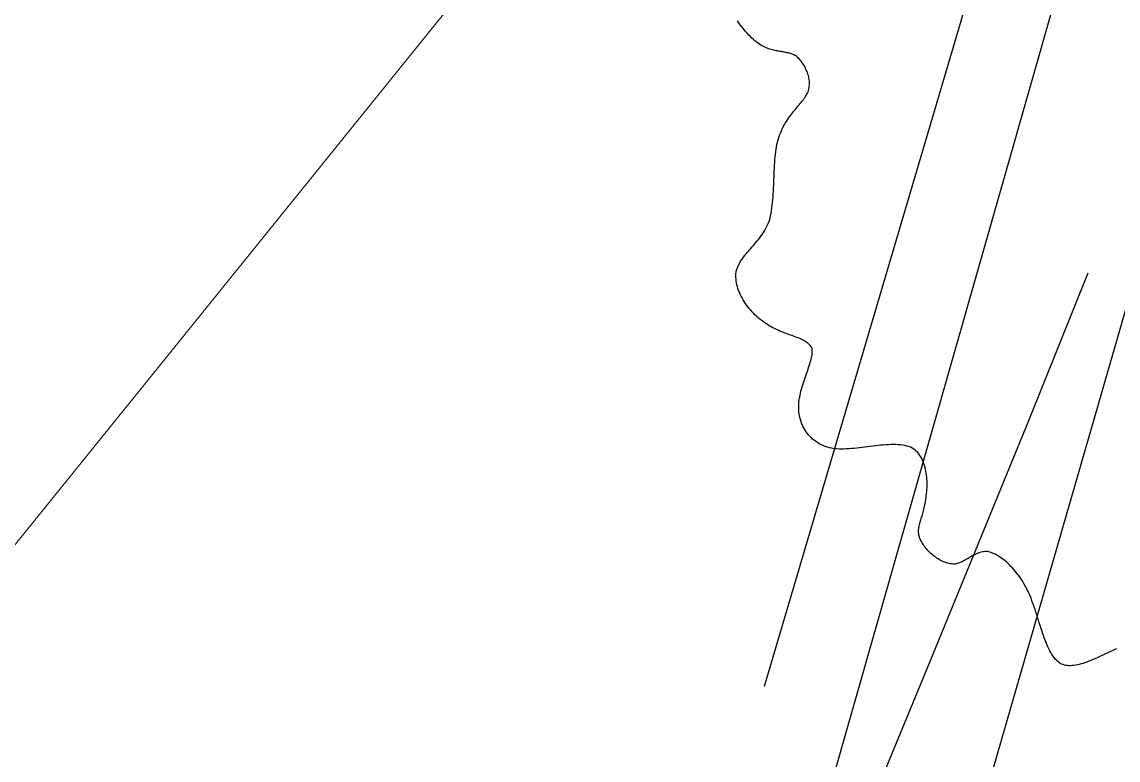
# Model space of a CAD drawing. Header units: metres. Extents: x 507606 to 508087, y 6966978 to 6967359.
# Drawn here: x 507935.686 to 507938.959, y 6967147.57 to 6967149.772 of the extents above; entities that cross this region are included whole.
import ezdxf

# ---------------------------------------------------------------- set-up
doc = ezdxf.new("R2010")
doc.units = ezdxf.units.M
doc.linetypes.add('ISO-DASHED2', pattern=[6, 4, -2])
for name, color, linetype in [('CON_EX. MIN', 253, 'ISO-DASHED2'), ('mga2020ROAD_KERB_BACK', 252, 'Continuous'), ('mga2020ROAD_KERB_LIP', 252, 'Continuous'), ('mga2020VEG_TREE', 252, 'Continuous')]:
    doc.layers.add(name, color=color, linetype=linetype)
doc.layers.add('D_UG_PIPES', color=142, linetype='EXIST_SWD', lineweight=0)
doc.styles.get("Standard").update_dxf_attribs({"font": 'ARIALN.TTF'})
doc.linetypes.add('EXIST_SWD', pattern='A,5,-2.5,5,-2,["SWD",Standard,S=2.5,R=0,X=0,Y=-1.25],-8,5,-2.5,5,-2.5', length=37.5)

# ---------------------------------------------------------------- blocks, each defined once
blk = doc.blocks.new('BAC V TREE')
for p, q in [((-14.9472, 0.0236), (-14.9718, 0.0598)), ((-14.9217, -0.0121), (-14.9472, 0.0236)), ((-14.8954, -0.0472), (-14.9217, -0.0121)), ((-14.8685, -0.0817), (-14.8954, -0.0472)), ((-14.841, -0.1154), (-14.8685, -0.0817)), ((-14.8129, -0.1483), (-14.841, -0.1154)), ((-14.7845, -0.1802), (-14.8129, -0.1483)), ((-14.7557, -0.2111), (-14.7845, -0.1802)), ((-14.7266, -0.2408), (-14.7557, -0.2111)), ((-14.6974, -0.2693), (-14.7266, -0.2408)), ((-14.6681, -0.2964), (-14.6974, -0.2693)), ((-14.6388, -0.3221), (-14.6681, -0.2964)), ((-14.6096, -0.3463), (-14.6388, -0.3221)), ((-14.5805, -0.3687), (-14.6096, -0.3463)), ((-14.5544, -0.3862), (-14.5805, -0.3687)), ((-14.5284, -0.4022), (-14.5544, -0.3862)), ((-14.5027, -0.4168), (-14.5284, -0.4022)), ((-14.4771, -0.4301), (-14.5027, -0.4168)), ((-14.4518, -0.4421), (-14.4771, -0.4301)), ((-14.4266, -0.453), (-14.4518, -0.4421)), ((-14.4016, -0.4629), (-14.4266, -0.453)), ((-14.3768, -0.4718), (-14.4016, -0.4629)), ((-14.3521, -0.4799), (-14.3768, -0.4718)), ((-14.3277, -0.4871), (-14.3521, -0.4799)), ((-14.3034, -0.4937), (-14.3277, -0.4871)), ((-14.2793, -0.4996), (-14.3034, -0.4937)), ((-14.2553, -0.505), (-14.2793, -0.4996)), ((-14.2316, -0.51), (-14.2553, -0.505)), ((-14.2079, -0.5146), (-14.2316, -0.51)), ((-14.1845, -0.5189), (-14.2079, -0.5146)), ((-14.1612, -0.5231), (-14.1845, -0.5189)), ((-14.138, -0.5271), (-14.1612, -0.5231)), ((-14.115, -0.5312), (-14.138, -0.5271)), ((-14.0922, -0.5353), (-14.115, -0.5312)), ((-14.0695, -0.5396), (-14.0922, -0.5353)), ((-14.0469, -0.5441), (-14.0695, -0.5396)), ((-14.0244, -0.549), (-14.0469, -0.5441)), ((-14.0021, -0.5543), (-14.0244, -0.549)), ((-13.98, -0.5601), (-14.0021, -0.5543)), ((-13.9579, -0.5665), (-13.98, -0.5601)), ((-13.936, -0.5735), (-13.9579, -0.5665)), ((-13.9142, -0.5814), (-13.936, -0.5735)), ((-13.8925, -0.5901), (-13.9142, -0.5814)), ((-13.871, -0.5997), (-13.8925, -0.5901)), ((-13.8495, -0.6104), (-13.871, -0.5997)), ((-13.8331, -0.6251), (-13.8495, -0.6104)), ((-13.8167, -0.6408), (-13.8331, -0.6251)), ((-13.8005, -0.6574), (-13.8167, -0.6408)), ((-13.7845, -0.6749), (-13.8005, -0.6574)), ((-13.7688, -0.6932), (-13.7845, -0.6749)), ((-13.7534, -0.7122), (-13.7688, -0.6932)), ((-13.7383, -0.7321), (-13.7534, -0.7122)), ((-13.7237, -0.7526), (-13.7383, -0.7321)), ((-13.7096, -0.7738), (-13.7237, -0.7526)), ((-13.696, -0.7956), (-13.7096, -0.7738)), ((-13.6831, -0.818), (-13.696, -0.7956)), ((-13.6707, -0.841), (-13.6831, -0.818)), ((-13.6591, -0.8644), (-13.6707, -0.841)), ((-13.6482, -0.8883), (-13.6591, -0.8644)), ((-13.6381, -0.9126), (-13.6482, -0.8883)), ((-13.6288, -0.9373), (-13.6381, -0.9126)), ((-13.6205, -0.9623), (-13.6288, -0.9373)), ((-13.6131, -0.9877), (-13.6205, -0.9623)), ((-13.6068, -1.0133), (-13.6131, -0.9877)), ((-13.6015, -1.0391), (-13.6068, -1.0133)), ((-13.5974, -1.065), (-13.6015, -1.0391)), ((-13.6112, -1.2741), (-13.6044, -1.2482)), ((-13.6044, -1.2482), (-13.5992, -1.2222)), ((-13.5992, -1.2222), (-13.5954, -1.196)), ((-13.5944, -1.0911), (-13.5974, -1.065)), ((-13.5954, -1.196), (-13.5931, -1.1698)), ((-13.5927, -1.1173), (-13.5944, -1.0911)), ((-13.5931, -1.1698), (-13.5922, -1.1436)), ((-13.5922, -1.1436), (-13.5927, -1.1173)), ((-13.7323, -1.4803), (-13.715, -1.4583)), ((-13.715, -1.4583), (-13.6985, -1.4363)), ((-13.6985, -1.4363), (-13.6828, -1.4143)), ((-13.6828, -1.4143), (-13.668, -1.3923)), ((-13.668, -1.3923), (-13.6541, -1.3701)), ((-13.6541, -1.3701), (-13.6413, -1.3478)), ((-13.6413, -1.3478), (-13.6296, -1.3252)), ((-13.6296, -1.3252), (-13.6196, -1.2997)), ((-13.6196, -1.2997), (-13.6112, -1.2741)), ((-13.9107, -1.695), (-13.8897, -1.6689)), ((-13.8897, -1.6689), (-13.8688, -1.6435)), ((-13.8688, -1.6435), (-13.8481, -1.6188)), ((-13.8481, -1.6188), (-13.8277, -1.5946)), ((-13.8277, -1.5946), (-13.8077, -1.571)), ((-13.8077, -1.571), (-13.788, -1.5478)), ((-13.788, -1.5478), (-13.7689, -1.5251)), ((-13.7689, -1.5251), (-13.7503, -1.5026)), ((-13.7503, -1.5026), (-13.7323, -1.4803)), ((-14.056, -1.9047), (-14.0359, -1.8714)), ((-14.0359, -1.8714), (-14.0155, -1.8393)), ((-14.0155, -1.8393), (-13.9948, -1.8084)), ((-13.9948, -1.8084), (-13.9739, -1.7786)), ((-13.9739, -1.7786), (-13.9529, -1.7498)), ((-13.9529, -1.7498), (-13.9318, -1.722)), ((-13.9318, -1.722), (-13.9107, -1.695)), ((-14.1654, -2.1348), (-14.1489, -2.0925)), ((-14.1489, -2.0925), (-14.1315, -2.0519)), ((-14.1315, -2.0519), (-14.1135, -2.0129)), ((-14.1135, -2.0129), (-14.0949, -1.9754)), ((-14.0949, -1.9754), (-14.0757, -1.9394)), ((-14.0757, -1.9394), (-14.056, -1.9047)), ((-14.2259, -2.3566), (-14.2172, -2.3111)), ((-14.2172, -2.3111), (-14.2072, -2.2671)), ((-14.2072, -2.2671), (-14.1961, -2.2248)), ((-14.1961, -2.2248), (-14.1812, -2.1789)), ((-14.1812, -2.1789), (-14.1654, -2.1348)), ((-14.2511, -2.5519), (-14.2461, -2.5013)), ((-14.2461, -2.5013), (-14.2403, -2.4519)), ((-14.2403, -2.4519), (-14.2336, -2.4036)), ((-14.2336, -2.4036), (-14.2259, -2.3566)), ((-14.2651, -2.7631), (-14.2623, -2.7092)), ((-14.2623, -2.7092), (-14.2591, -2.656)), ((-14.2591, -2.656), (-14.2554, -2.6035)), ((-14.2554, -2.6035), (-14.2511, -2.5519)), ((-14.2739, -2.9832), (-14.2718, -2.9277)), ((-14.2718, -2.9277), (-14.2698, -2.8725)), ((-14.2698, -2.8725), (-14.2675, -2.8175)), ((-14.2675, -2.8175), (-14.2651, -2.7631)), ((-14.2835, -3.2052), (-14.2807, -3.1499)), ((-14.2807, -3.1499), (-14.2782, -3.0944)), ((-14.2782, -3.0944), (-14.276, -3.0388)), ((-14.276, -3.0388), (-14.2739, -2.9832)), ((-14.2999, -3.4223), (-14.2949, -3.3689)), ((-14.2949, -3.3689), (-14.2905, -3.3149)), ((-14.2905, -3.3149), (-14.2867, -3.2603)), ((-14.2867, -3.2603), (-14.2835, -3.2052)), ((-14.3291, -3.6275), (-14.3203, -3.5777)), ((-14.3203, -3.5777), (-14.3126, -3.5269)), ((-14.3126, -3.5269), (-14.3058, -3.475)), ((-14.3058, -3.475), (-14.2999, -3.4223)), ((-14.3771, -3.8138), (-14.363, -3.7694)), ((-14.363, -3.7694), (-14.3504, -3.7235)), ((-14.3504, -3.7235), (-14.3391, -3.6761)), ((-14.3391, -3.6761), (-14.3291, -3.6275)), ((-14.478, -4.0029), (-14.4561, -3.9677)), ((-14.4561, -3.9677), (-14.435, -3.9313)), ((-14.435, -3.9313), (-14.4147, -3.8936)), ((-14.4147, -3.8936), (-14.3954, -3.8545)), ((-14.3954, -3.8545), (-14.3771, -3.8138)), ((-14.6446, -4.2215), (-14.6201, -4.1926)), ((-14.6201, -4.1926), (-14.5956, -4.1631)), ((-14.5956, -4.1631), (-14.5713, -4.1329)), ((-14.5713, -4.1329), (-14.5474, -4.1018)), ((-14.5474, -4.1018), (-14.5237, -4.0698)), ((-14.5237, -4.0698), (-14.5006, -4.0369)), ((-14.5006, -4.0369), (-14.478, -4.0029)), ((-14.8327, -4.439), (-14.8109, -4.4123)), ((-14.8109, -4.4123), (-14.7884, -4.3857)), ((-14.7884, -4.3857), (-14.7653, -4.359)), ((-14.7653, -4.359), (-14.7418, -4.3321)), ((-14.7418, -4.3321), (-14.7178, -4.305)), ((-14.7178, -4.305), (-14.6936, -4.2776)), ((-14.6936, -4.2776), (-14.6692, -4.2498)), ((-14.6692, -4.2498), (-14.6446, -4.2215)), ((-14.9584, -4.6332), (-14.944, -4.6041)), ((-14.944, -4.6041), (-14.9283, -4.5756)), ((-14.9283, -4.5756), (-14.9113, -4.5475)), ((-14.9113, -4.5475), (-14.8931, -4.52)), ((-14.8931, -4.52), (-14.8739, -4.4927)), ((-14.8739, -4.4927), (-14.8537, -4.4658)), ((-14.8537, -4.4658), (-14.8327, -4.439)), ((-15.0057, -4.8259), (-15.0041, -4.7915)), ((-15.0054, -4.8608), (-15.0057, -4.8259)), ((-15.0041, -4.7915), (-15.0005, -4.7575)), ((-15.0005, -4.7575), (-14.9925, -4.7251)), ((-14.9925, -4.7251), (-14.9827, -4.6937)), ((-14.9827, -4.6937), (-14.9713, -4.6631)), ((-14.9713, -4.6631), (-14.9584, -4.6332)), ((-15.0031, -4.896), (-15.0054, -4.8608)), ((-14.9991, -4.9316), (-15.0031, -4.896)), ((-14.9932, -4.9674), (-14.9991, -4.9316)), ((-14.9856, -5.0034), (-14.9932, -4.9674)), ((-14.9763, -5.0396), (-14.9856, -5.0034)), ((-14.9653, -5.0758), (-14.9763, -5.0396)), ((-14.9528, -5.1121), (-14.9653, -5.0758)), ((-14.9386, -5.1483), (-14.9528, -5.1121)), ((-14.923, -5.1844), (-14.9386, -5.1483)), ((-14.9058, -5.2203), (-14.923, -5.1844)), ((-14.8873, -5.256), (-14.9058, -5.2203)), ((-14.8673, -5.2914), (-14.8873, -5.256)), ((-14.846, -5.3265), (-14.8673, -5.2914)), ((-14.8235, -5.3611), (-14.846, -5.3265)), ((-14.7996, -5.3953), (-14.8235, -5.3611)), ((-14.7746, -5.429), (-14.7996, -5.3953)), ((-14.7484, -5.4621), (-14.7746, -5.429)), ((-14.7211, -5.4945), (-14.7484, -5.4621)), ((-14.6928, -5.5262), (-14.7211, -5.4945)), ((-14.6634, -5.5571), (-14.6928, -5.5262)), ((-14.6331, -5.5873), (-14.6634, -5.5571)), ((-14.6018, -5.6165), (-14.6331, -5.5873)), ((-14.5696, -5.6447), (-14.6018, -5.6165)), ((-14.5366, -5.672), (-14.5696, -5.6447)), ((-14.5029, -5.6982), (-14.5366, -5.672)), ((-14.4683, -5.7232), (-14.5029, -5.6982)), ((-14.4331, -5.7471), (-14.4683, -5.7232)), ((-14.3972, -5.7697), (-14.4331, -5.7471)), ((-14.3636, -5.7907), (-14.3972, -5.7697)), ((-14.3297, -5.8105), (-14.3636, -5.7907)), ((-14.2956, -5.8292), (-14.3297, -5.8105)), ((-14.2614, -5.8467), (-14.2956, -5.8292)), ((-14.2271, -5.8632), (-14.2614, -5.8467)), ((-14.1929, -5.8788), (-14.2271, -5.8632)), ((-14.1587, -5.8936), (-14.1929, -5.8788)), ((-14.1246, -5.9076), (-14.1587, -5.8936)), ((-14.0908, -5.921), (-14.1246, -5.9076)), ((-14.0572, -5.9338), (-14.0908, -5.921)), ((-14.024, -5.9461), (-14.0572, -5.9338)), ((-13.9913, -5.958), (-14.024, -5.9461)), ((-13.959, -5.9696), (-13.9913, -5.958)), ((-13.9273, -5.981), (-13.959, -5.9696)), ((-13.8962, -5.9923), (-13.9273, -5.981)), ((-13.8659, -6.0035), (-13.8962, -5.9923)), ((-13.8363, -6.0148), (-13.8659, -6.0035)), ((-13.8075, -6.0262), (-13.8363, -6.0148)), ((-13.7797, -6.0378), (-13.8075, -6.0262)), ((-13.7529, -6.0497), (-13.7797, -6.0378)), ((-13.7271, -6.0621), (-13.7529, -6.0497)), ((-13.7025, -6.0749), (-13.7271, -6.0621)), ((-13.679, -6.0882), (-13.7025, -6.0749)), ((-13.6569, -6.1023), (-13.679, -6.0882)), ((-13.636, -6.117), (-13.6569, -6.1023)), ((-13.6166, -6.1326), (-13.636, -6.117)), ((-13.5986, -6.1492), (-13.6166, -6.1326)), ((-13.5822, -6.1667), (-13.5986, -6.1492)), ((-13.5674, -6.1854), (-13.5822, -6.1667)), ((-13.5543, -6.2052), (-13.5674, -6.1854)), ((-13.543, -6.2263), (-13.5543, -6.2052)), ((-13.5393, -6.2479), (-13.543, -6.2263)), ((-13.5375, -6.2708), (-13.5393, -6.2479)), ((-13.539, -6.3199), (-13.5375, -6.2948)), ((-13.5375, -6.2948), (-13.5375, -6.2708)), ((-13.5972, -6.5568), (-13.5865, -6.524)), ((-13.5865, -6.524), (-13.5766, -6.492)), ((-13.5766, -6.492), (-13.5675, -6.4609)), ((-13.5675, -6.4609), (-13.5595, -6.4307)), ((-13.5595, -6.4307), (-13.5525, -6.4015)), ((-13.5525, -6.4015), (-13.5466, -6.3733)), ((-13.5466, -6.3733), (-13.5421, -6.3461)), ((-13.5421, -6.3461), (-13.539, -6.3199)), ((-13.671, -6.77), (-13.6581, -6.7327)), ((-13.6581, -6.7327), (-13.6453, -6.6961)), ((-13.6453, -6.6961), (-13.6327, -6.6602)), ((-13.6327, -6.6602), (-13.6204, -6.625)), ((-13.6204, -6.625), (-13.6085, -6.5905)), ((-13.6085, -6.5905), (-13.5972, -6.5568)), ((-13.7332, -6.9654), (-13.7214, -6.9252)), ((-13.7214, -6.9252), (-13.7092, -6.8856)), ((-13.7092, -6.8856), (-13.6967, -6.8465)), ((-13.6967, -6.8465), (-13.6839, -6.808)), ((-13.6839, -6.808), (-13.671, -6.77)), ((-13.7815, -7.1724), (-13.7736, -7.1303)), ((-13.7736, -7.1303), (-13.7647, -7.0884)), ((-13.7647, -7.0884), (-13.755, -7.047)), ((-13.755, -7.047), (-13.7444, -7.006)), ((-13.7444, -7.006), (-13.7332, -6.9654)), ((-13.7992, -7.3372), (-13.7981, -7.3006)), ((-13.7989, -7.3739), (-13.7992, -7.3372)), ((-13.7981, -7.3006), (-13.7938, -7.2576)), ((-13.7938, -7.2576), (-13.7883, -7.2149)), ((-13.7883, -7.2149), (-13.7815, -7.1724)), ((-13.7971, -7.4106), (-13.7989, -7.3739)), ((-13.7938, -7.4472), (-13.7971, -7.4106)), ((-13.789, -7.4836), (-13.7938, -7.4472)), ((-13.7827, -7.5199), (-13.789, -7.4836)), ((-13.775, -7.5558), (-13.7827, -7.5199)), ((-13.7657, -7.5914), (-13.775, -7.5558)), ((-13.7549, -7.6266), (-13.7657, -7.5914)), ((-13.7426, -7.6613), (-13.7549, -7.6266)), ((-13.7287, -7.6954), (-13.7426, -7.6613)), ((-13.7133, -7.7289), (-13.7287, -7.6954)), ((-13.6964, -7.7617), (-13.7133, -7.7289)), ((-13.6778, -7.7937), (-13.6964, -7.7617)), ((-13.6578, -7.8249), (-13.6778, -7.7937)), ((-13.6361, -7.8552), (-13.6578, -7.8249)), ((-13.6129, -7.8844), (-13.6361, -7.8552)), ((-13.588, -7.9127), (-13.6129, -7.8844)), ((-13.5616, -7.9398), (-13.588, -7.9127)), ((-13.5336, -7.9657), (-13.5616, -7.9398)), ((-13.5039, -7.9903), (-13.5336, -7.9657)), ((-13.4727, -8.0136), (-13.5039, -7.9903)), ((-13.4398, -8.0355), (-13.4727, -8.0136)), ((-13.4052, -8.0559), (-13.4398, -8.0355)), ((-13.369, -8.0748), (-13.4052, -8.0559)), ((-13.3312, -8.0921), (-13.369, -8.0748)), ((-13.2917, -8.1077), (-13.3312, -8.0921)), ((-13.2505, -8.1215), (-13.2917, -8.1077)), ((-13.2077, -8.1335), (-13.2505, -8.1215)), ((-13.1631, -8.1437), (-13.2077, -8.1335)), ((-13.1169, -8.1518), (-13.1631, -8.1437)), ((-13.0722, -8.1558), (-13.1169, -8.1518)), ((-13.0263, -8.1582), (-13.0722, -8.1558)), ((-12.9796, -8.1591), (-13.0263, -8.1582)), ((-12.9319, -8.1587), (-12.9796, -8.1591)), ((-12.8835, -8.157), (-12.9319, -8.1587)), ((-12.8344, -8.1544), (-12.8835, -8.157)), ((-12.7846, -8.1507), (-12.8344, -8.1544)), ((-12.7344, -8.1463), (-12.7846, -8.1507)), ((-12.6837, -8.1412), (-12.7344, -8.1463)), ((-12.6327, -8.1356), (-12.6837, -8.1412)), ((-12.5815, -8.1295), (-12.6327, -8.1356)), ((-12.5301, -8.1232), (-12.5815, -8.1295)), ((-12.4787, -8.1167), (-12.5301, -8.1232)), ((-12.4272, -8.1102), (-12.4787, -8.1167)), ((-12.376, -8.1038), (-12.4272, -8.1102)), ((-12.3249, -8.0977), (-12.376, -8.1038)), ((-12.2741, -8.0919), (-12.3249, -8.0977)), ((-12.2238, -8.0867), (-12.2741, -8.0919)), ((-12.1739, -8.0821), (-12.2238, -8.0867)), ((-12.1246, -8.0783), (-12.1739, -8.0821)), ((-12.076, -8.0754), (-12.1246, -8.0783)), ((-12.0281, -8.0735), (-12.076, -8.0754)), ((-11.9811, -8.0728), (-12.0281, -8.0735)), ((-11.9351, -8.0734), (-11.9811, -8.0728)), ((-11.89, -8.0754), (-11.9351, -8.0734)), ((-11.8461, -8.079), (-11.89, -8.0754)), ((-11.8034, -8.0843), (-11.8461, -8.079)), ((-11.7621, -8.0915), (-11.8034, -8.0843)), ((-11.7221, -8.1006), (-11.7621, -8.0915)), ((-11.6836, -8.1118), (-11.7221, -8.1006)), ((-11.6467, -8.1252), (-11.6836, -8.1118)), ((-11.6164, -8.1417), (-11.6467, -8.1252)), ((-11.5878, -8.1603), (-11.6164, -8.1417)), ((-11.561, -8.1809), (-11.5878, -8.1603)), ((-11.5359, -8.2034), (-11.561, -8.1809)), ((-11.5125, -8.2276), (-11.5359, -8.2034)), ((-11.4907, -8.2536), (-11.5125, -8.2276)), ((-11.4705, -8.2811), (-11.4907, -8.2536)), ((-11.4519, -8.3101), (-11.4705, -8.2811)), ((-11.4348, -8.3406), (-11.4519, -8.3101)), ((-11.4191, -8.3723), (-11.4348, -8.3406)), ((-11.4049, -8.4052), (-11.4191, -8.3723)), ((-11.3921, -8.4393), (-11.4049, -8.4052)), ((-11.3807, -8.4743), (-11.3921, -8.4393)), ((-11.3706, -8.5103), (-11.3807, -8.4743)), ((-11.3618, -8.547), (-11.3706, -8.5103)), ((-11.3542, -8.5845), (-11.3618, -8.547)), ((-11.3479, -8.6226), (-11.3542, -8.5845)), ((-11.3427, -8.6613), (-11.3479, -8.6226)), ((-11.3387, -8.7003), (-11.3427, -8.6613)), ((-11.3357, -8.7397), (-11.3387, -8.7003)), ((-11.3339, -8.7793), (-11.3357, -8.7397)), ((-11.333, -8.819), (-11.3339, -8.7793)), ((-11.3331, -8.8588), (-11.333, -8.819)), ((-11.3525, -9.0926), (-11.3472, -9.0547)), ((-11.3472, -9.0547), (-11.3427, -9.0162)), ((-11.3427, -9.0162), (-11.339, -8.9773)), ((-11.339, -8.9773), (-11.3362, -8.938)), ((-11.3362, -8.938), (-11.3342, -8.8985)), ((-11.3342, -8.8985), (-11.3331, -8.8588)), ((-11.3866, -9.2872), (-11.3803, -9.2584)), ((-11.3803, -9.2584), (-11.3746, -9.2286)), ((-11.3746, -9.2286), (-11.3695, -9.198)), ((-11.3695, -9.198), (-11.365, -9.1664)), ((-11.365, -9.1664), (-11.3584, -9.1299)), ((-11.3584, -9.1299), (-11.3525, -9.0926)), ((-11.4453, -9.492), (-11.4378, -9.4686)), ((-11.4378, -9.4686), (-11.4302, -9.4446)), ((-11.4302, -9.4446), (-11.4226, -9.42)), ((-11.4226, -9.42), (-11.415, -9.3948)), ((-11.415, -9.3948), (-11.4075, -9.369)), ((-11.4075, -9.369), (-11.4002, -9.3425)), ((-11.4002, -9.3425), (-11.3932, -9.3152)), ((-11.3932, -9.3152), (-11.3866, -9.2872)), ((-11.4962, -9.7072), (-11.4942, -9.6867)), ((-11.4942, -9.6867), (-11.4914, -9.666)), ((-11.4914, -9.666), (-11.4877, -9.6452)), ((-11.4877, -9.6452), (-11.4833, -9.6242)), ((-11.4833, -9.6242), (-11.4782, -9.603)), ((-11.4782, -9.603), (-11.4725, -9.5815)), ((-11.4725, -9.5815), (-11.4663, -9.5597)), ((-11.4663, -9.5597), (-11.4596, -9.5376)), ((-11.4596, -9.5376), (-11.4526, -9.515)), ((-11.4526, -9.515), (-11.4453, -9.492)), ((-11.4971, -9.7277), (-11.4962, -9.7072)), ((-11.497, -9.7482), (-11.4971, -9.7277)), ((-11.4958, -9.7687), (-11.497, -9.7482)), ((-11.4933, -9.7893), (-11.4958, -9.7687)), ((-11.4895, -9.81), (-11.4933, -9.7893)), ((-11.4844, -9.8309), (-11.4895, -9.81)), ((-11.4778, -9.8519), (-11.4844, -9.8309)), ((-11.4696, -9.8732), (-11.4778, -9.8519)), ((-11.4598, -9.8948), (-11.4696, -9.8732)), ((-11.4511, -9.9151), (-11.4598, -9.8948)), ((-11.4411, -9.9358), (-11.4511, -9.9151)), ((-11.4297, -9.9567), (-11.4411, -9.9358)), ((-11.4171, -9.9778), (-11.4297, -9.9567)), ((-11.4034, -9.9989), (-11.4171, -9.9778)), ((-11.3885, -10.02), (-11.4034, -9.9989)), ((-11.3726, -10.0412), (-11.3885, -10.02)), ((-11.3557, -10.0622), (-11.3726, -10.0412)), ((-11.3378, -10.083), (-11.3557, -10.0622)), ((-11.319, -10.1036), (-11.3378, -10.083)), ((-11.2993, -10.124), (-11.319, -10.1036)), ((-11.2789, -10.1439), (-11.2993, -10.124)), ((-11.2577, -10.1634), (-11.2789, -10.1439)), ((-11.2358, -10.1825), (-11.2577, -10.1634)), ((-11.2133, -10.2009), (-11.2358, -10.1825)), ((-11.1903, -10.2188), (-11.2133, -10.2009)), ((-11.1667, -10.236), (-11.1903, -10.2188)), ((-11.1426, -10.2524), (-11.1667, -10.236)), ((-11.1182, -10.268), (-11.1426, -10.2524)), ((-11.0934, -10.2827), (-11.1182, -10.268)), ((-11.0682, -10.2965), (-11.0934, -10.2827)), ((-11.0429, -10.3092), (-11.0682, -10.2965)), ((-11.0173, -10.3209), (-11.0429, -10.3092)), ((-10.6401, -10.3114), (-10.6591, -10.3211)), ((-10.6211, -10.3013), (-10.6401, -10.3114)), ((-10.6021, -10.2907), (-10.6211, -10.3013)), ((-10.583, -10.2797), (-10.6021, -10.2907)), ((-10.5638, -10.2685), (-10.583, -10.2797)), ((-10.5444, -10.2571), (-10.5638, -10.2685)), ((-10.525, -10.2456), (-10.5444, -10.2571)), ((-10.5053, -10.2342), (-10.525, -10.2456)), ((-10.4855, -10.2228), (-10.5053, -10.2342)), ((-10.4654, -10.2117), (-10.4855, -10.2228)), ((-10.4451, -10.2008), (-10.4654, -10.2117)), ((-10.4245, -10.1903), (-10.4451, -10.2008)), ((-10.4036, -10.1802), (-10.4245, -10.1903)), ((-10.3824, -10.1708), (-10.4036, -10.1802)), ((-10.3609, -10.1619), (-10.3824, -10.1708)), ((-10.339, -10.1539), (-10.3609, -10.1619)), ((-10.3167, -10.1466), (-10.339, -10.1539)), ((-10.2941, -10.1403), (-10.3167, -10.1466)), ((-10.271, -10.135), (-10.2941, -10.1403)), ((-10.2474, -10.1308), (-10.271, -10.135)), ((-10.2233, -10.1278), (-10.2474, -10.1308)), ((-10.1988, -10.126), (-10.2233, -10.1278)), ((-10.1737, -10.1257), (-10.1988, -10.126)), ((-10.1497, -10.1312), (-10.1737, -10.1257)), ((-10.1251, -10.1381), (-10.1497, -10.1312)), ((-10.1, -10.1464), (-10.1251, -10.1381)), ((-10.0745, -10.1562), (-10.1, -10.1464)), ((-10.0486, -10.1674), (-10.0745, -10.1562)), ((-10.0223, -10.18), (-10.0486, -10.1674)), ((-9.9957, -10.194), (-10.0223, -10.18)), ((-9.9688, -10.2095), (-9.9957, -10.194)), ((-9.9416, -10.2264), (-9.9688, -10.2095)), ((-9.9142, -10.2446), (-9.9416, -10.2264)), ((-9.8867, -10.2643), (-9.9142, -10.2446)), ((-9.8591, -10.2853), (-9.8867, -10.2643)), ((-9.8313, -10.3078), (-9.8591, -10.2853)), ((-9.8036, -10.3316), (-9.8313, -10.3078)), ((-10.9916, -10.3314), (-11.0173, -10.3209)), ((-10.9658, -10.3408), (-10.9916, -10.3314)), ((-10.94, -10.3489), (-10.9658, -10.3408)), ((-10.9142, -10.3556), (-10.94, -10.3489)), ((-10.8885, -10.3609), (-10.9142, -10.3556)), ((-10.8629, -10.3648), (-10.8885, -10.3609)), ((-10.8376, -10.3671), (-10.8629, -10.3648)), ((-10.8124, -10.3679), (-10.8376, -10.3671)), ((-10.7929, -10.3658), (-10.8124, -10.3679)), ((-10.7735, -10.3625), (-10.7929, -10.3658)), ((-10.7542, -10.358), (-10.7735, -10.3625)), ((-10.735, -10.3524), (-10.7542, -10.358)), ((-10.716, -10.3458), (-10.735, -10.3524)), ((-10.697, -10.3384), (-10.716, -10.3458)), ((-10.678, -10.3301), (-10.697, -10.3384)), ((-10.6591, -10.3211), (-10.678, -10.3301)), ((-9.7758, -10.3568), (-9.8036, -10.3316)), ((-9.7481, -10.3834), (-9.7758, -10.3568)), ((-9.7205, -10.4114), (-9.7481, -10.3834)), ((-9.693, -10.4407), (-9.7205, -10.4114)), ((-9.6656, -10.4714), (-9.693, -10.4407)), ((-9.6385, -10.5034), (-9.6656, -10.4714)), ((-9.6117, -10.5369), (-9.6385, -10.5034)), ((-9.5851, -10.5716), (-9.6117, -10.5369)), ((-9.5589, -10.6077), (-9.5851, -10.5716)), ((-9.533, -10.6452), (-9.5589, -10.6077)), ((-9.5076, -10.684), (-9.533, -10.6452)), ((-9.4827, -10.7241), (-9.5076, -10.684)), ((-9.4582, -10.7655), (-9.4827, -10.7241)), ((-9.4343, -10.8083), (-9.4582, -10.7655)), ((-9.411, -10.8524), (-9.4343, -10.8083)), ((-9.3883, -10.8978), (-9.411, -10.8524)), ((-9.3662, -10.9446), (-9.3883, -10.8978)), ((-9.3473, -10.9923), (-9.3662, -10.9446)), ((-9.3288, -11.0408), (-9.3473, -10.9923)), ((-9.3108, -11.09), (-9.3288, -11.0408)), ((-9.2933, -11.1397), (-9.3108, -11.09)), ((-9.2761, -11.1899), (-9.2933, -11.1397)), ((-9.2592, -11.2404), (-9.2761, -11.1899)), ((-9.2426, -11.2911), (-9.2592, -11.2404)), ((-9.2263, -11.3418), (-9.2426, -11.2911)), ((-9.2101, -11.3926), (-9.2263, -11.3418)), ((-9.194, -11.4431), (-9.2101, -11.3926)), ((-9.178, -11.4934), (-9.194, -11.4431)), ((-9.1621, -11.5433), (-9.178, -11.4934)), ((-9.1461, -11.5927), (-9.1621, -11.5433)), ((-9.13, -11.6414), (-9.1461, -11.5927)), ((-9.1138, -11.6894), (-9.13, -11.6414)), ((-9.0975, -11.7365), (-9.1138, -11.6894)), ((-9.0809, -11.7826), (-9.0975, -11.7365)), ((-9.064, -11.8276), (-9.0809, -11.7826)), ((-9.0469, -11.8714), (-9.064, -11.8276)), ((-9.0293, -11.9138), (-9.0469, -11.8714)), ((-9.0113, -11.9547), (-9.0293, -11.9138)), ((-8.9929, -11.9941), (-9.0113, -11.9547)), ((-8.974, -12.0317), (-8.9929, -11.9941)), ((-7.6924, -11.9914), (-7.7353, -12.0113)), ((-8.9544, -12.0675), (-8.974, -12.0317)), ((-8.9343, -12.1014), (-8.9544, -12.0675)), ((-8.9135, -12.1331), (-8.9343, -12.1014)), ((-8.892, -12.1627), (-8.9135, -12.1331)), ((-8.8697, -12.19), (-8.892, -12.1627)), ((-8.8465, -12.2149), (-8.8697, -12.19)), ((-8.1472, -12.2021), (-8.1861, -12.2183)), ((-8.1078, -12.1851), (-8.1472, -12.2021)), ((-8.0679, -12.1674), (-8.1078, -12.1851)), ((-8.0276, -12.149), (-8.0679, -12.1674)), ((-7.9869, -12.1302), (-8.0276, -12.149)), ((-7.9458, -12.1109), (-7.9869, -12.1302)), ((-7.9043, -12.0913), (-7.9458, -12.1109)), ((-7.8625, -12.0714), (-7.9043, -12.0913)), ((-7.8204, -12.0514), (-7.8625, -12.0714)), ((-7.778, -12.0314), (-7.8204, -12.0514)), ((-7.7353, -12.0113), (-7.778, -12.0314)), ((-8.8226, -12.2372), (-8.8465, -12.2149)), ((-8.7977, -12.2568), (-8.8226, -12.2372)), ((-8.773, -12.2728), (-8.7977, -12.2568)), ((-8.7473, -12.2862), (-8.773, -12.2728)), ((-8.7207, -12.2972), (-8.7473, -12.2862)), ((-8.6932, -12.3058), (-8.7207, -12.2972)), ((-8.6648, -12.3123), (-8.6932, -12.3058)), ((-8.6354, -12.3166), (-8.6648, -12.3123)), ((-8.6053, -12.3188), (-8.6354, -12.3166)), ((-8.5743, -12.3191), (-8.6053, -12.3188)), ((-8.5425, -12.3175), (-8.5743, -12.3191)), ((-8.5099, -12.3141), (-8.5425, -12.3175)), ((-8.4765, -12.309), (-8.5099, -12.3141)), ((-8.4425, -12.3023), (-8.4765, -12.309)), ((-8.4078, -12.2942), (-8.4425, -12.3023)), ((-8.3723, -12.2845), (-8.4078, -12.2942)), ((-8.3363, -12.2736), (-8.3723, -12.2845)), ((-8.2996, -12.2614), (-8.3363, -12.2736)), ((-8.2623, -12.2481), (-8.2996, -12.2614)), ((-8.2244, -12.2337), (-8.2623, -12.2481)), ((-8.1861, -12.2183), (-8.2244, -12.2337))]:
    blk.add_line(p, q)
blk = doc.blocks.new('XE_SURVEY')
at = {"layer": 'D_UG_PIPES', "flags": 128}
blk.add_lwpolyline([(507940.473, 6967154.1617), (507935.0213, 6967147.4173)], dxfattribs=at)
at = {"layer": 'mga2020ROAD_KERB_BACK'}
blk.add_polyline3d([(507937.6199, 6967143.2624, 4.853), (507938.1839, 6967146.1497, 4.8191), (507938.2622, 6967146.4197, 4.8159), (507939.9238, 6967152.1717, 4.7336), (507940.5055, 6967152.994, 4.7235), (507940.8359, 6967153.2566, 4.7239), (507941.3074, 6967154.928, 4.7308), (507941.1625, 6967155.3126, 4.7343), (507941.067, 6967156.0371, 4.7721)], dxfattribs=at)
at = {"layer": 'mga2020ROAD_KERB_LIP'}
blk.add_polyline3d([(507940.5745, 6967156.1601, 4.6961), (507937.7921, 6967146.409, 4.6931), (507937.1877, 6967143.283, 4.7315), (507937.1723, 6967143.1361, 4.7332), (507937.1157, 6967139.956, 4.7461), (507937.1179, 6967139.9236, 4.7462), (507937.2129, 6967139.1289, 4.7483), (507937.1319, 6967136.6368, 4.7547), (507936.7171, 6967134.8698, 4.7594), (507936.4863, 6967134.2283, 4.7627), (507935.3099, 6967132.0298, 4.7746), (507933.9243, 6967130.3994, 4.7847), (507933.6576, 6967130.1638, 4.7846), (507931.5869, 6967128.775, 4.7834), (507929.719, 6967128.0276, 4.7824), (507929.2517, 6967127.9011, 4.7875), (507926.778, 6967127.589, 4.8136), (507925.3832, 6967127.6669, 4.8282), (507924.2967, 6967127.8421, 4.8418), (507922.0624, 6967128.5932, 4.871), (507921.9388, 6967128.6519, 4.8714), (507920.5154, 6967129.4817, 4.8764), (507919.4512, 6967130.0277, 4.844)], dxfattribs=at)
at = {"layer": 'mga2020VEG_TREE', "xscale": 0.1554417355589352, "yscale": 0.1554417355589352, "zscale": 0.1554417355589352, "rotation": 0.001583333339407246}
blk.add_blockref('BAC V TREE', (507940.1506, 6967149.766, 4.8605), dxfattribs=at)
blk = doc.blocks.new('XE_CONTOURS EXIST_1')
at = {"layer": 'CON_EX. MIN', "color": 253, "linetype": 'ISO-DASHED2', "lineweight": -3, "elevation": 4.8, "flags": 128}
blk.add_lwpolyline([(507942.385, 6967156.2176), (507942.3936, 6967156.2126), (507942.4348, 6967156.1884), (507942.4605, 6967156.1717), (507942.3069, 6967156.2268), (507942.1068, 6967156.3001), (507941.8413, 6967156.4015), (507941.1787, 6967156.6538), (507940.2491, 6967157.0043), (507939.1823, 6967157.4002), (507938.1085, 6967157.7891), (507937.1577, 6967158.118), (507936.5729, 6967158.3026), (507936.2805, 6967158.3776), (507936.1709, 6967158.3911), (507936.1448, 6967158.3856), (507936.12, 6967158.3618), (507936.0753, 6967158.27), (507936.0192, 6967158.0406), (507935.9618, 6967157.6174), (507935.9108, 6967157.0154), (507935.8739, 6967156.4821), (507935.8414, 6967156.1779), (507935.758, 6967155.9191), (507935.6234, 6967155.5542), (507935.4855, 6967155.1899), (507935.3925, 6967154.9331), (507935.2908, 6967154.5937), (507935.068, 6967153.8377), (507934.7655, 6967152.8073), (507934.4249, 6967151.6444), (507934.0874, 6967150.4913), (507933.7945, 6967149.49), (507933.5877, 6967148.7825), (507933.5084, 6967148.5111), (507933.4839, 6967148.4256), (507933.4589, 6967148.3403), (507933.4105, 6967148.2148), (507933.3209, 6967147.9844), (507933.2575, 6967147.8199), (507933.2091, 6967147.6847), (507933.1454, 6967147.5055), (507933.1051, 6967147.3985), (507933.0301, 6967147.2868), (507932.9672, 6967147.1781), (507933.0387, 6967147.065), (507933.1085, 6967146.9697), (507933.0495, 6967146.9535), (507932.9855, 6967146.9393), (507932.8668, 6967146.9181), (507932.7421, 6967146.8832), (507932.7377, 6967146.63), (507932.7371, 6967145.9904), (507932.7379, 6967145.1179), (507932.7379, 6967144.1661), (507932.7348, 6967143.2886), (507932.7285, 6967142.7434), (507932.7209, 6967142.4775), (507932.7141, 6967142.3868), (507932.7101, 6967142.3711), (507932.6951, 6967142.3591), (507932.6377, 6967142.3363), (507932.506, 6967142.3055), (507932.3098, 6967142.2714), (507932.1696, 6967142.2419), (507932.1192, 6967142.1242), (507932.0782, 6967141.9964), (507932.003, 6967141.7396), (507931.8103, 6967141.0788), (507931.5368, 6967140.1388), (507931.2192, 6967139.0447), (507930.8944, 6967137.9214), (507930.5989, 6967136.8939), (507930.3694, 6967136.0873), (507930.2428, 6967135.6265), (507930.1222, 6967135.124), (507929.9503, 6967134.3737), (507929.76, 6967133.5257), (507929.5842, 6967132.7306), (507929.4557, 6967132.1387), (507929.4073, 6967131.9005), (507929.473, 6967131.8144), (507929.5456, 6967131.7293), (507929.6388, 6967131.5881), (507929.7972, 6967131.3276), (507929.8823, 6967131.1286), (507929.7702, 6967130.8646), (507929.5211, 6967130.386), (507929.2713, 6967129.9205), (507929.1568, 6967129.6954), (507929.2098, 6967129.5638), (507929.2606, 6967129.4335), (507929.1288, 6967129.2538), (507928.8202, 6967128.8544), (507928.4567, 6967128.3783), (507928.2082, 6967128.0383), (507928.0874, 6967127.8552), (507928.0528, 6967127.7845), (507928.0521, 6967127.768), (507928.0663, 6967127.7578), (507928.1345, 6967127.7472), (507928.3132, 6967127.7514), (507928.6282, 6967127.7815), (507929.0045, 6967127.8305), (507929.1791, 6967127.8563), (507929.2514, 6967127.8702), (507929.3236, 6967127.8848), (507929.5277, 6967127.9303), (507929.74, 6967127.9789), (507929.838, 6967128.0145), (507929.9355, 6967128.0514), (507930.1801, 6967128.1491), (507930.7016, 6967128.3579), (507931.2306, 6967128.5707), (507931.4976, 6967128.6804), (507931.6661, 6967128.7743), (507931.8321, 6967128.8729), (507932.0355, 6967129.0086), (507932.4707, 6967129.3015), (507932.9801, 6967129.6449), (507933.406, 6967129.9325), (507933.5906, 6967130.0578), (507933.6721, 6967130.1257), (507933.7528, 6967130.1945), (507933.8707, 6967130.2987), (507933.9814, 6967130.3973), (507934.0333, 6967130.4515), (507934.0848, 6967130.5061), (507934.2609, 6967130.7029), (507934.6452, 6967131.1338), (507935.0405, 6967131.5789), (507935.2494, 6967131.8186), (507935.3555, 6967131.966), (507935.4938, 6967132.1682), (507935.5938, 6967132.32), (507935.7466, 6967132.5847), (507936.031, 6967133.0859), (507936.3147, 6967133.59), (507936.4654, 6967133.8635), (507936.5524, 6967134.056), (507936.6635, 6967134.3145), (507936.7341, 6967134.4826), (507936.7847, 6967134.612), (507936.8501, 6967134.7834), (507936.8874, 6967134.8836), (507936.9191, 6967134.9943), (507936.9495, 6967135.1054), (507936.9879, 6967135.2545), (507937.068, 6967135.5692), (507937.1532, 6967135.9126), (507937.207, 6967136.1475), (507937.2415, 6967136.3577), (507937.2848, 6967136.6583), (507937.3247, 6967136.9594), (507937.3491, 6967137.1711), (507937.3662, 6967137.4486), (507937.3875, 6967137.8934), (507937.4054, 6967138.3346), (507937.4122, 6967138.6012), (507937.3977, 6967138.8939), (507937.3711, 6967139.2818), (507937.353, 6967139.519), (507937.3379, 6967139.6532), (507937.3164, 6967139.8338), (507937.3036, 6967139.9681), (507937.3067, 6967140.1937), (507937.3173, 6967140.6314), (507937.3299, 6967141.1029), (507937.3389, 6967141.4295), (507937.3496, 6967141.7835), (507937.3661, 6967142.3113), (507937.3816, 6967142.7949), (507937.3892, 6967143.0167), (507937.4021, 6967143.1313), (507937.414, 6967143.2294), (507937.4236, 6967143.2943), (507937.4767, 6967143.5182), (507937.6041, 6967144.0546), (507937.7585, 6967144.7044), (507937.8926, 6967145.2686), (507937.959, 6967145.5481), (507938.0105, 6967145.7664), (507938.0784, 6967146.0537), (507938.1169, 6967146.2132), (507938.1545, 6967146.3282), (507938.1938, 6967146.4426), (507938.2381, 6967146.5504), (507938.3141, 6967146.7348), (507938.3695, 6967146.8752), (507938.4172, 6967147.074), (507938.4924, 6967147.3718), (507938.5759, 6967147.5555), (507938.7714, 6967147.5775), (507939.1263, 6967147.5655), (507939.4761, 6967147.5273), (507939.6562, 6967147.4706), (507939.6072, 6967147.2406), (507939.4497, 6967146.8719), (507939.3296, 6967146.5931), (507939.2366, 6967146.3199), (507939.0818, 6967145.851), (507938.9326, 6967145.3581), (507938.8562, 6967145.0129), (507938.8836, 6967144.6238), (507938.9691, 6967143.9427), (507939.0759, 6967143.185), (507939.1675, 6967142.566), (507939.207, 6967142.3011), (507939.21, 6967142.1888), (507939.2127, 6967142.0764), (507939.2378, 6967141.8545), (507939.2922, 6967141.3787), (507939.3488, 6967140.8732), (507939.3804, 6967140.5623), (507939.3953, 6967140.3464), (507939.4131, 6967140.0384), (507939.4241, 6967139.7311), (507939.4183, 6967139.5171), (507939.3313, 6967139.1904), (507939.1417, 6967138.5597), (507938.9151, 6967137.8218), (507938.7172, 6967137.1735), (507938.6135, 6967136.8118), (507938.5553, 6967136.4853), (507938.4824, 6967136.011), (507938.4176, 6967135.5729), (507938.384, 6967135.3553), (507938.3345, 6967135.1854), (507938.282, 6967135.0161), (507938.2291, 6967134.8624), (507938.1303, 6967134.5702), (507938.0347, 6967134.2566), (507937.9916, 6967134.0392), (507938.0639, 6967133.7152), (507938.227, 6967133.1601), (507938.3986, 6967132.6084), (507938.4965, 6967132.295)], dxfattribs=at)
at = {"layer": 'CON_EX. MIN', "color": 253, "linetype": 'ISO-DASHED2', "lineweight": -3, "elevation": 4.7, "flags": 128}
blk.add_lwpolyline([(507937.5151, 6967146.4812), (507937.515, 6967146.4805), (507937.5148, 6967146.4771), (507937.5147, 6967146.4749), (507937.5488, 6967146.3188), (507937.6188, 6967146.029), (507937.6762, 6967145.8732), (507937.7186, 6967145.994), (507937.7665, 6967146.2356), (507937.8058, 6967146.4191), (507937.9002, 6967146.6548), (507938.1164, 6967147.1807), (507938.3989, 6967147.8669), (507938.6925, 6967148.5834), (507938.9417, 6967149.2004), (507939.0912, 6967149.588), (507939.2358, 6967150.0363), (507939.4399, 6967150.7072), (507939.6514, 6967151.4167), (507939.8182, 6967151.9807), (507939.8883, 6967152.2152), (507939.9409, 6967152.2836), (507939.9953, 6967152.3511), (507940.1256, 6967152.5313), (507940.3574, 6967152.8531), (507940.4809, 6967153.0264), (507940.4033, 6967153.0576), (507940.4282, 6967153.1422), (507940.4458, 6967153.2048), (507940.4644, 6967153.2714), (507940.5205, 6967153.4766), (507940.652, 6967153.9582), (507940.8087, 6967154.5322), (507940.9402, 6967155.0143), (507940.9963, 6967155.2202), (507941.0138, 6967155.2905), (507941.0301, 6967155.3608), (507941.0334, 6967155.4756), (507941.037, 6967155.6853), (507941.0358, 6967155.8205), (507940.9907, 6967155.9641), (507940.9612, 6967156.0925), (507941.099, 6967156.1053), (507941.3386, 6967156.1096), (507941.4661, 6967156.119), (507941.2608, 6967156.1421), (507940.8728, 6967156.1691), (507940.6445, 6967156.1861), (507940.511, 6967156.2318), (507940.4017, 6967156.2711), (507940.3903, 6967156.1879), (507940.3384, 6967156.0155), (507940.2714, 6967155.7933), (507940.1713, 6967155.4555), (507939.9151, 6967154.5898), (507939.5475, 6967153.3478), (507939.1133, 6967151.8812), (507938.6576, 6967150.3413), (507938.225, 6967148.8798), (507937.8605, 6967147.6483), (507937.648, 6967146.9304), (507937.5499, 6967146.5989), (507937.5191, 6967146.4947), (507937.5151, 6967146.4812)], close=True, dxfattribs=at)

msp = doc.modelspace()

# ---------------------------------------------------------------- block references
msp.add_blockref('XE_SURVEY', (0, 0))

# ---------------------------------------------------------------- next in the draw order: block references
msp.add_blockref('XE_CONTOURS EXIST_1', (0, 0))

doc.saveas('drawing.dxf')
